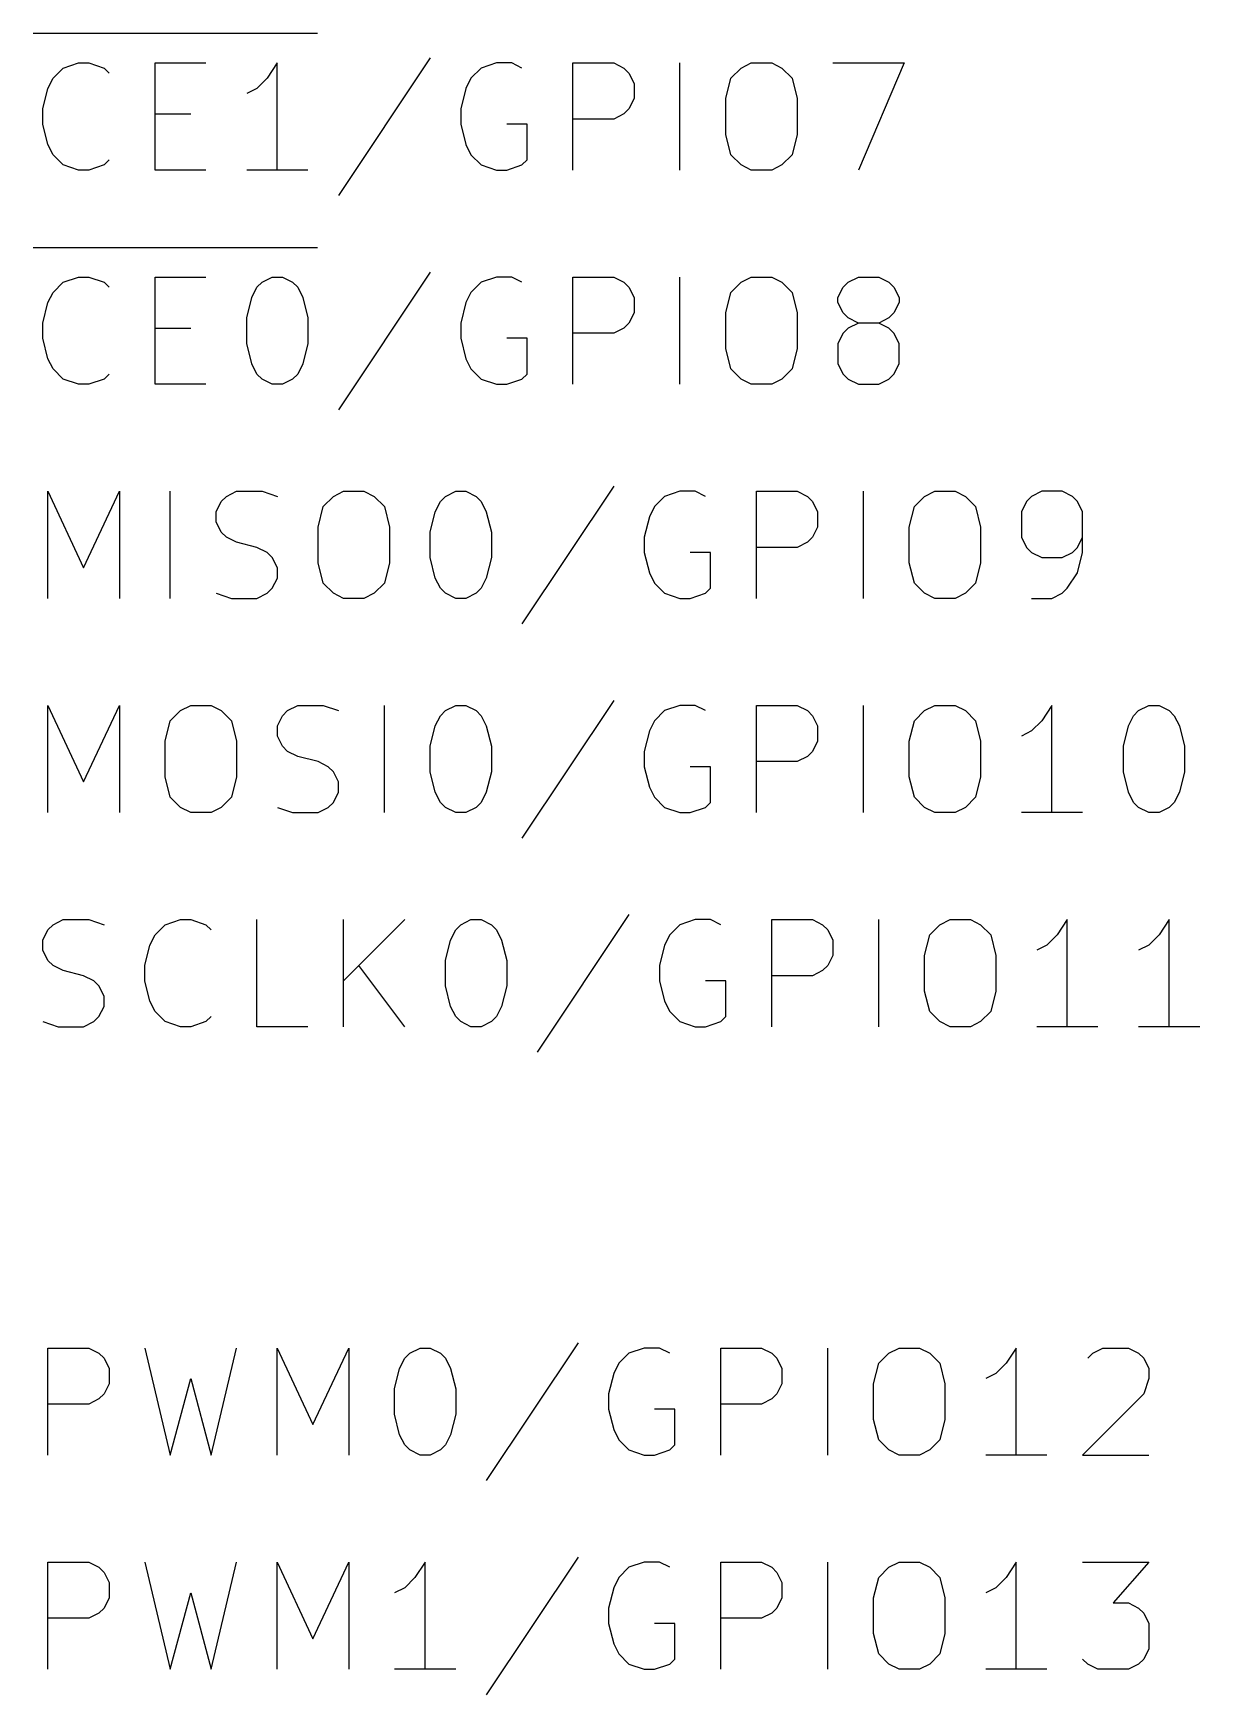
# Model space of a CAD drawing. Extents: x 0.4 to 11.3, y -7.9 to -0.4.
# Drawn here: x 6.595 to 7.14, y -3.985 to -3.209 of the extents above; entities that cross this region are included whole.
import ezdxf

# ---------------------------------------------------------------- set-up
doc = ezdxf.new("R2010")
doc.units = 0
doc.header["$MEASUREMENT"] = 0
doc.layers.add('CYAN2', color=4, linetype='CONTINUOUS')

msp = doc.modelspace()

# ---------------------------------------------------------------- linework, layer by layer
at = {"layer": 'CYAN2', "linetype": 'CONTINUOUS'}
for p, q in [((6.595, -3.20925), (6.72785, -3.20925)), ((6.60428, -3.23028), (6.60905, -3.22551)), ((6.60905, -3.22551), (6.61619, -3.22313)), ((6.61619, -3.22313), (6.62095, -3.22313)), ((6.62095, -3.22313), (6.62809, -3.22551)), ((6.62809, -3.22551), (6.63047, -3.22789)), ((6.6519, -3.27313), (6.6519, -3.22313)), ((6.6519, -3.22313), (6.67571, -3.22313)), ((6.70904, -3.22313), (6.70428, -3.23028)), ((6.70904, -3.27313), (6.70904, -3.22313)), ((6.78047, -3.22075), (6.73761, -3.28504)), ((6.80428, -3.22551), (6.79952, -3.23028)), ((6.81143, -3.22313), (6.80428, -3.22551)), ((6.81857, -3.22313), (6.81143, -3.22313)), ((6.82333, -3.22551), (6.81857, -3.22313)), ((6.84714, -3.27313), (6.84714, -3.22313)), ((6.84714, -3.22313), (6.86619, -3.22313)), ((6.86619, -3.22313), (6.87095, -3.22551)), ((6.87095, -3.22551), (6.87333, -3.22789)), ((6.89714, -3.27313), (6.89714, -3.22313)), ((6.92095, -3.23028), (6.92571, -3.22551)), ((6.92571, -3.22551), (6.93047, -3.22313)), ((6.93047, -3.22313), (6.94, -3.22313)), ((6.94, -3.22313), (6.94476, -3.22551)), ((6.94476, -3.22551), (6.94952, -3.23028)), ((6.96857, -3.22313), (7.0019, -3.22313)), ((7.0019, -3.22313), (6.98048, -3.27313)), ((6.59952, -3.24456), (6.6019, -3.23504)), ((6.6019, -3.23504), (6.60428, -3.23028)), ((6.69952, -3.23504), (6.69476, -3.23742)), ((6.70428, -3.23028), (6.69952, -3.23504)), ((6.79714, -3.23504), (6.79476, -3.24456)), ((6.79952, -3.23028), (6.79714, -3.23504)), ((6.87333, -3.22789), (6.87571, -3.23265)), ((6.87571, -3.23265), (6.87571, -3.2398)), ((6.91857, -3.2398), (6.92095, -3.23028)), ((6.94952, -3.23028), (6.9519, -3.2398)), ((6.87571, -3.2398), (6.87333, -3.24456)), ((6.91857, -3.25646), (6.91857, -3.2398)), ((6.9519, -3.2398), (6.9519, -3.25646)), ((6.59952, -3.2517), (6.59952, -3.24456)), ((6.6519, -3.24694), (6.66857, -3.24694)), ((6.79476, -3.24456), (6.79476, -3.2517)), ((6.86619, -3.24932), (6.84714, -3.24932)), ((6.87095, -3.24694), (6.86619, -3.24932)), ((6.87333, -3.24456), (6.87095, -3.24694)), ((6.6019, -3.26122), (6.59952, -3.2517)), ((6.79476, -3.2517), (6.79714, -3.26122)), ((6.82571, -3.2517), (6.81619, -3.2517)), ((6.82571, -3.26837), (6.82571, -3.2517)), ((6.92095, -3.26599), (6.91857, -3.25646)), ((6.9519, -3.25646), (6.94952, -3.26599)), ((6.60428, -3.26599), (6.6019, -3.26122)), ((6.60905, -3.27075), (6.60428, -3.26599)), ((6.79714, -3.26122), (6.79952, -3.26599)), ((6.79952, -3.26599), (6.80428, -3.27075)), ((6.92571, -3.27075), (6.92095, -3.26599)), ((6.94952, -3.26599), (6.94476, -3.27075)), ((6.61619, -3.27313), (6.60905, -3.27075)), ((6.62095, -3.27313), (6.61619, -3.27313)), ((6.62809, -3.27075), (6.62095, -3.27313)), ((6.63047, -3.26837), (6.62809, -3.27075)), ((6.67571, -3.27313), (6.6519, -3.27313)), ((6.72333, -3.27313), (6.69476, -3.27313)), ((6.80428, -3.27075), (6.81143, -3.27313)), ((6.81143, -3.27313), (6.81619, -3.27313)), ((6.81619, -3.27313), (6.82333, -3.27075)), ((6.82333, -3.27075), (6.82571, -3.26837)), ((6.93047, -3.27313), (6.92571, -3.27075)), ((6.94, -3.27313), (6.93047, -3.27313)), ((6.94476, -3.27075), (6.94, -3.27313)), ((6.595, -3.30925), (6.72785, -3.30925)), ((6.60428, -3.33028), (6.60905, -3.32551)), ((6.60905, -3.32551), (6.61619, -3.32313)), ((6.61619, -3.32313), (6.62095, -3.32313)), ((6.62095, -3.32313), (6.62809, -3.32551)), ((6.62809, -3.32551), (6.63047, -3.32789)), ((6.6519, -3.37313), (6.6519, -3.32313)), ((6.6519, -3.32313), (6.67571, -3.32313)), ((6.69714, -3.33265), (6.69952, -3.32789)), ((6.69952, -3.32789), (6.7019, -3.32551)), ((6.7019, -3.32551), (6.70666, -3.32313)), ((6.70666, -3.32313), (6.71143, -3.32313)), ((6.71143, -3.32313), (6.71619, -3.32551)), ((6.71619, -3.32551), (6.71857, -3.32789)), ((6.71857, -3.32789), (6.72095, -3.33265)), ((6.78047, -3.32075), (6.73761, -3.38504)), ((6.80428, -3.32551), (6.79952, -3.33028)), ((6.81143, -3.32313), (6.80428, -3.32551)), ((6.81857, -3.32313), (6.81143, -3.32313)), ((6.82333, -3.32551), (6.81857, -3.32313)), ((6.84714, -3.37313), (6.84714, -3.32313)), ((6.84714, -3.32313), (6.86619, -3.32313)), ((6.86619, -3.32313), (6.87095, -3.32551)), ((6.87095, -3.32551), (6.87333, -3.32789)), ((6.87333, -3.32789), (6.87571, -3.33265)), ((6.89714, -3.37313), (6.89714, -3.32313)), ((6.92095, -3.33028), (6.92571, -3.32551)), ((6.92571, -3.32551), (6.93047, -3.32313)), ((6.93047, -3.32313), (6.94, -3.32313)), ((6.94, -3.32313), (6.94476, -3.32551)), ((6.94476, -3.32551), (6.94952, -3.33028)), ((6.97095, -3.33265), (6.97333, -3.32789)), ((6.97333, -3.32789), (6.97571, -3.32551)), ((6.97571, -3.32551), (6.98048, -3.32313)), ((6.98048, -3.32313), (6.99, -3.32313)), ((6.99, -3.32313), (6.99476, -3.32551)), ((6.99476, -3.32551), (6.99714, -3.32789)), ((6.99714, -3.32789), (6.99952, -3.33265)), ((6.59952, -3.34456), (6.6019, -3.33504)), ((6.6019, -3.33504), (6.60428, -3.33028)), ((6.69476, -3.34218), (6.69714, -3.33265)), ((6.72095, -3.33265), (6.72333, -3.34218)), ((6.79714, -3.33504), (6.79476, -3.34456)), ((6.79952, -3.33028), (6.79714, -3.33504)), ((6.87571, -3.33265), (6.87571, -3.3398)), ((6.91857, -3.3398), (6.92095, -3.33028)), ((6.94952, -3.33028), (6.9519, -3.3398)), ((6.97095, -3.33504), (6.97095, -3.33265)), ((6.97333, -3.3398), (6.97095, -3.33504)), ((6.99952, -3.33504), (6.99714, -3.3398)), ((6.99952, -3.33265), (6.99952, -3.33504)), ((6.69476, -3.35408), (6.69476, -3.34218)), ((6.72333, -3.34218), (6.72333, -3.35408)), ((6.87571, -3.3398), (6.87333, -3.34456)), ((6.91857, -3.35646), (6.91857, -3.3398)), ((6.9519, -3.3398), (6.9519, -3.35646)), ((6.97571, -3.34218), (6.97333, -3.3398)), ((6.98048, -3.34456), (6.97571, -3.34218)), ((6.99476, -3.34218), (6.99, -3.34456)), ((6.99714, -3.3398), (6.99476, -3.34218)), ((6.59952, -3.3517), (6.59952, -3.34456)), ((6.6519, -3.34694), (6.66857, -3.34694)), ((6.79476, -3.34456), (6.79476, -3.3517)), ((6.86619, -3.34932), (6.84714, -3.34932)), ((6.87095, -3.34694), (6.86619, -3.34932)), ((6.87333, -3.34456), (6.87095, -3.34694)), ((6.97333, -3.34932), (6.97095, -3.35408)), ((6.97571, -3.34694), (6.97333, -3.34932)), ((6.98048, -3.34456), (6.97571, -3.34694)), ((6.99, -3.34456), (6.98048, -3.34456)), ((6.99476, -3.34694), (6.99, -3.34456)), ((6.99714, -3.34932), (6.99476, -3.34694)), ((6.99952, -3.35408), (6.99714, -3.34932)), ((6.6019, -3.36122), (6.59952, -3.3517)), ((6.69714, -3.36361), (6.69476, -3.35408)), ((6.72333, -3.35408), (6.72095, -3.36361)), ((6.79476, -3.3517), (6.79714, -3.36122)), ((6.82571, -3.3517), (6.81619, -3.3517)), ((6.82571, -3.36837), (6.82571, -3.3517)), ((6.92095, -3.36599), (6.91857, -3.35646)), ((6.9519, -3.35646), (6.94952, -3.36599)), ((6.97095, -3.35408), (6.97095, -3.36361)), ((6.99952, -3.36361), (6.99952, -3.35408)), ((6.60428, -3.36599), (6.6019, -3.36122)), ((6.60905, -3.37075), (6.60428, -3.36599)), ((6.69952, -3.36837), (6.69714, -3.36361)), ((6.72095, -3.36361), (6.71857, -3.36837)), ((6.79714, -3.36122), (6.79952, -3.36599)), ((6.79952, -3.36599), (6.80428, -3.37075)), ((6.92571, -3.37075), (6.92095, -3.36599)), ((6.94952, -3.36599), (6.94476, -3.37075)), ((6.97095, -3.36361), (6.97333, -3.36837)), ((6.99714, -3.36837), (6.99952, -3.36361)), ((6.61619, -3.37313), (6.60905, -3.37075)), ((6.62095, -3.37313), (6.61619, -3.37313)), ((6.62809, -3.37075), (6.62095, -3.37313)), ((6.63047, -3.36837), (6.62809, -3.37075)), ((6.67571, -3.37313), (6.6519, -3.37313)), ((6.7019, -3.37075), (6.69952, -3.36837)), ((6.70666, -3.37313), (6.7019, -3.37075)), ((6.71143, -3.37313), (6.70666, -3.37313)), ((6.71619, -3.37075), (6.71143, -3.37313)), ((6.71857, -3.36837), (6.71619, -3.37075)), ((6.80428, -3.37075), (6.81143, -3.37313)), ((6.81143, -3.37313), (6.81619, -3.37313)), ((6.81619, -3.37313), (6.82333, -3.37075)), ((6.82333, -3.37075), (6.82571, -3.36837)), ((6.93047, -3.37313), (6.92571, -3.37075)), ((6.94, -3.37313), (6.93047, -3.37313)), ((6.94476, -3.37075), (6.94, -3.37313)), ((6.97333, -3.36837), (6.97571, -3.37075)), ((6.97571, -3.37075), (6.98048, -3.37313)), ((6.98048, -3.37313), (6.99, -3.37313)), ((6.99, -3.37313), (6.99476, -3.37075)), ((6.99476, -3.37075), (6.99714, -3.36837)), ((6.86619, -3.42075), (6.82333, -3.48504)), ((6.6019, -3.47313), (6.6019, -3.42313)), ((6.6019, -3.42313), (6.61857, -3.45885)), ((6.61857, -3.45885), (6.63524, -3.42313)), ((6.63524, -3.42313), (6.63524, -3.47313)), ((6.65904, -3.47313), (6.65904, -3.42313)), ((6.68048, -3.43265), (6.68285, -3.42789)), ((6.68285, -3.42789), (6.68524, -3.42551)), ((6.68524, -3.42551), (6.69, -3.42313)), ((6.69, -3.42313), (6.7019, -3.42313)), ((6.7019, -3.42313), (6.70905, -3.42551)), ((6.73047, -3.43028), (6.73524, -3.42551)), ((6.73524, -3.42551), (6.74, -3.42313)), ((6.74, -3.42313), (6.74952, -3.42313)), ((6.74952, -3.42313), (6.75428, -3.42551)), ((6.75428, -3.42551), (6.75904, -3.43028)), ((6.78285, -3.43265), (6.78524, -3.42789)), ((6.78524, -3.42789), (6.78762, -3.42551)), ((6.78762, -3.42551), (6.79238, -3.42313)), ((6.79238, -3.42313), (6.79714, -3.42313)), ((6.79714, -3.42313), (6.8019, -3.42551)), ((6.8019, -3.42551), (6.80428, -3.42789)), ((6.80428, -3.42789), (6.80667, -3.43265)), ((6.89, -3.42551), (6.88524, -3.43028)), ((6.89714, -3.42313), (6.89, -3.42551)), ((6.90428, -3.42313), (6.89714, -3.42313)), ((6.90905, -3.42551), (6.90428, -3.42313)), ((6.93285, -3.47313), (6.93285, -3.42313)), ((6.93285, -3.42313), (6.9519, -3.42313)), ((6.9519, -3.42313), (6.95667, -3.42551)), ((6.95667, -3.42551), (6.95905, -3.42789)), ((6.95905, -3.42789), (6.96143, -3.43265)), ((6.98285, -3.47313), (6.98285, -3.42313)), ((7.00667, -3.43028), (7.01143, -3.42551)), ((7.01143, -3.42551), (7.01619, -3.42313)), ((7.01619, -3.42313), (7.02571, -3.42313)), ((7.02571, -3.42313), (7.03048, -3.42551)), ((7.03048, -3.42551), (7.03524, -3.43028)), ((7.05905, -3.42789), (7.05667, -3.43265)), ((7.06143, -3.42551), (7.05905, -3.42789)), ((7.06619, -3.42313), (7.06143, -3.42551)), ((7.07572, -3.42313), (7.06619, -3.42313)), ((7.08048, -3.42551), (7.07572, -3.42313)), ((7.08286, -3.42789), (7.08048, -3.42551)), ((7.08524, -3.43265), (7.08286, -3.42789)), ((6.68048, -3.43742), (6.68048, -3.43265)), ((6.72809, -3.4398), (6.73047, -3.43028)), ((6.75904, -3.43028), (6.76143, -3.4398)), ((6.78048, -3.44218), (6.78285, -3.43265)), ((6.80667, -3.43265), (6.80905, -3.44218)), ((6.88285, -3.43504), (6.88048, -3.44456)), ((6.88524, -3.43028), (6.88285, -3.43504)), ((6.96143, -3.43265), (6.96143, -3.4398)), ((7.00429, -3.4398), (7.00667, -3.43028)), ((7.03524, -3.43028), (7.03762, -3.4398)), ((7.05667, -3.43265), (7.05667, -3.44456)), ((7.08524, -3.4517), (7.08524, -3.43265)), ((6.68285, -3.44218), (6.68048, -3.43742)), ((6.68524, -3.44456), (6.68285, -3.44218)), ((6.72809, -3.45646), (6.72809, -3.4398)), ((6.76143, -3.4398), (6.76143, -3.45646)), ((6.78048, -3.45408), (6.78048, -3.44218)), ((6.80905, -3.44218), (6.80905, -3.45408)), ((6.96143, -3.4398), (6.95905, -3.44456)), ((7.00429, -3.45646), (7.00429, -3.4398)), ((7.03762, -3.4398), (7.03762, -3.45646)), ((6.69, -3.44694), (6.68524, -3.44456)), ((6.69952, -3.44932), (6.69, -3.44694)), ((6.70428, -3.4517), (6.69952, -3.44932)), ((6.70667, -3.45408), (6.70428, -3.4517)), ((6.88048, -3.44456), (6.88048, -3.4517)), ((6.88048, -3.4517), (6.88285, -3.46122)), ((6.91143, -3.4517), (6.9019, -3.4517)), ((6.91143, -3.46837), (6.91143, -3.4517)), ((6.9519, -3.44932), (6.93285, -3.44932)), ((6.95667, -3.44694), (6.9519, -3.44932)), ((6.95905, -3.44456), (6.95667, -3.44694)), ((7.05667, -3.44456), (7.05905, -3.44932)), ((7.05905, -3.44932), (7.06143, -3.4517)), ((7.06143, -3.4517), (7.06619, -3.45408)), ((7.07572, -3.45408), (7.08048, -3.4517)), ((7.08048, -3.4517), (7.08286, -3.44932)), ((7.08286, -3.44932), (7.08524, -3.44456)), ((7.08286, -3.46122), (7.08524, -3.4517)), ((6.70905, -3.45885), (6.70667, -3.45408)), ((6.70905, -3.46361), (6.70905, -3.45885)), ((6.73047, -3.46599), (6.72809, -3.45646)), ((6.76143, -3.45646), (6.75904, -3.46599)), ((6.78285, -3.46361), (6.78048, -3.45408)), ((6.80905, -3.45408), (6.80667, -3.46361)), ((7.00667, -3.46599), (7.00429, -3.45646)), ((7.03762, -3.45646), (7.03524, -3.46599)), ((7.06619, -3.45408), (7.07572, -3.45408)), ((6.70667, -3.46837), (6.70905, -3.46361)), ((6.73524, -3.47075), (6.73047, -3.46599)), ((6.75904, -3.46599), (6.75428, -3.47075)), ((6.78524, -3.46837), (6.78285, -3.46361)), ((6.80667, -3.46361), (6.80428, -3.46837)), ((6.88285, -3.46122), (6.88524, -3.46599)), ((6.88524, -3.46599), (6.89, -3.47075)), ((7.01143, -3.47075), (7.00667, -3.46599)), ((7.03524, -3.46599), (7.03048, -3.47075)), ((7.07809, -3.46837), (7.08286, -3.46122)), ((6.68048, -3.47075), (6.68762, -3.47313)), ((6.68762, -3.47313), (6.69952, -3.47313)), ((6.69952, -3.47313), (6.70428, -3.47075)), ((6.70428, -3.47075), (6.70667, -3.46837)), ((6.74, -3.47313), (6.73524, -3.47075)), ((6.74952, -3.47313), (6.74, -3.47313)), ((6.75428, -3.47075), (6.74952, -3.47313)), ((6.78762, -3.47075), (6.78524, -3.46837)), ((6.79238, -3.47313), (6.78762, -3.47075)), ((6.79714, -3.47313), (6.79238, -3.47313)), ((6.8019, -3.47075), (6.79714, -3.47313)), ((6.80428, -3.46837), (6.8019, -3.47075)), ((6.89, -3.47075), (6.89714, -3.47313)), ((6.89714, -3.47313), (6.9019, -3.47313)), ((6.9019, -3.47313), (6.90905, -3.47075)), ((6.90905, -3.47075), (6.91143, -3.46837)), ((7.01619, -3.47313), (7.01143, -3.47075)), ((7.02571, -3.47313), (7.01619, -3.47313)), ((7.03048, -3.47075), (7.02571, -3.47313)), ((7.06143, -3.47313), (7.07095, -3.47313)), ((7.07095, -3.47313), (7.07572, -3.47075)), ((7.07572, -3.47075), (7.07809, -3.46837)), ((6.86619, -3.52075), (6.82333, -3.58504)), ((6.6019, -3.57313), (6.6019, -3.52313)), ((6.6019, -3.52313), (6.61857, -3.55885)), ((6.61857, -3.55885), (6.63524, -3.52313)), ((6.63524, -3.52313), (6.63524, -3.57313)), ((6.65904, -3.53028), (6.66381, -3.52551)), ((6.66381, -3.52551), (6.66857, -3.52313)), ((6.66857, -3.52313), (6.67809, -3.52313)), ((6.67809, -3.52313), (6.68285, -3.52551)), ((6.68285, -3.52551), (6.68761, -3.53028)), ((6.70905, -3.53265), (6.71143, -3.52789)), ((6.71143, -3.52789), (6.71381, -3.52551)), ((6.71381, -3.52551), (6.71857, -3.52313)), ((6.71857, -3.52313), (6.73047, -3.52313)), ((6.73047, -3.52313), (6.73762, -3.52551)), ((6.75904, -3.57313), (6.75904, -3.52313)), ((6.78285, -3.53265), (6.78524, -3.52789)), ((6.78524, -3.52789), (6.78762, -3.52551)), ((6.78762, -3.52551), (6.79238, -3.52313)), ((6.79238, -3.52313), (6.79714, -3.52313)), ((6.79714, -3.52313), (6.8019, -3.52551)), ((6.8019, -3.52551), (6.80428, -3.52789)), ((6.80428, -3.52789), (6.80667, -3.53265)), ((6.89, -3.52551), (6.88524, -3.53028)), ((6.89714, -3.52313), (6.89, -3.52551)), ((6.90428, -3.52313), (6.89714, -3.52313)), ((6.90905, -3.52551), (6.90428, -3.52313)), ((6.93285, -3.57313), (6.93285, -3.52313)), ((6.93285, -3.52313), (6.9519, -3.52313)), ((6.9519, -3.52313), (6.95667, -3.52551)), ((6.95667, -3.52551), (6.95905, -3.52789)), ((6.95905, -3.52789), (6.96143, -3.53265)), ((6.98285, -3.57313), (6.98285, -3.52313)), ((7.00667, -3.53028), (7.01143, -3.52551)), ((7.01143, -3.52551), (7.01619, -3.52313)), ((7.01619, -3.52313), (7.02571, -3.52313)), ((7.02571, -3.52313), (7.03048, -3.52551)), ((7.03048, -3.52551), (7.03524, -3.53028)), ((7.07095, -3.52313), (7.06619, -3.53028)), ((7.07095, -3.57313), (7.07095, -3.52313)), ((7.10667, -3.53265), (7.10905, -3.52789)), ((7.10905, -3.52789), (7.11143, -3.52551)), ((7.11143, -3.52551), (7.11619, -3.52313)), ((7.11619, -3.52313), (7.12095, -3.52313)), ((7.12095, -3.52313), (7.12571, -3.52551)), ((7.12571, -3.52551), (7.12809, -3.52789)), ((7.12809, -3.52789), (7.13048, -3.53265)), ((6.65667, -3.5398), (6.65904, -3.53028)), ((6.68761, -3.53028), (6.69, -3.5398)), ((6.70905, -3.53742), (6.70905, -3.53265)), ((6.71143, -3.54218), (6.70905, -3.53742)), ((6.78048, -3.54218), (6.78285, -3.53265)), ((6.80667, -3.53265), (6.80905, -3.54218)), ((6.88285, -3.53504), (6.88048, -3.54456)), ((6.88524, -3.53028), (6.88285, -3.53504)), ((6.96143, -3.53265), (6.96143, -3.5398)), ((7.00429, -3.5398), (7.00667, -3.53028)), ((7.03524, -3.53028), (7.03762, -3.5398)), ((7.06143, -3.53504), (7.05667, -3.53742)), ((7.06619, -3.53028), (7.06143, -3.53504)), ((7.10429, -3.54218), (7.10667, -3.53265)), ((7.13048, -3.53265), (7.13286, -3.54218)), ((6.65667, -3.55646), (6.65667, -3.5398)), ((6.69, -3.5398), (6.69, -3.55646)), ((6.71381, -3.54456), (6.71143, -3.54218)), ((6.71857, -3.54694), (6.71381, -3.54456)), ((6.78048, -3.55408), (6.78048, -3.54218)), ((6.80905, -3.54218), (6.80905, -3.55408)), ((6.88048, -3.54456), (6.88048, -3.5517)), ((6.95905, -3.54456), (6.95667, -3.54694)), ((6.96143, -3.5398), (6.95905, -3.54456)), ((7.00429, -3.55646), (7.00429, -3.5398)), ((7.03762, -3.5398), (7.03762, -3.55646)), ((7.10429, -3.55408), (7.10429, -3.54218)), ((7.13286, -3.54218), (7.13286, -3.55408)), ((6.72809, -3.54932), (6.71857, -3.54694)), ((6.73285, -3.5517), (6.72809, -3.54932)), ((6.73524, -3.55408), (6.73285, -3.5517)), ((6.88048, -3.5517), (6.88285, -3.56122)), ((6.91143, -3.5517), (6.9019, -3.5517)), ((6.91143, -3.56837), (6.91143, -3.5517)), ((6.9519, -3.54932), (6.93285, -3.54932)), ((6.95667, -3.54694), (6.9519, -3.54932)), ((6.65904, -3.56599), (6.65667, -3.55646)), ((6.69, -3.55646), (6.68761, -3.56599)), ((6.73762, -3.55885), (6.73524, -3.55408)), ((6.73762, -3.56361), (6.73762, -3.55885)), ((6.78285, -3.56361), (6.78048, -3.55408)), ((6.80905, -3.55408), (6.80667, -3.56361)), ((7.00667, -3.56599), (7.00429, -3.55646)), ((7.03762, -3.55646), (7.03524, -3.56599)), ((7.10667, -3.56361), (7.10429, -3.55408)), ((7.13286, -3.55408), (7.13048, -3.56361)), ((6.66381, -3.57075), (6.65904, -3.56599)), ((6.68761, -3.56599), (6.68285, -3.57075)), ((6.73285, -3.57075), (6.73524, -3.56837)), ((6.73524, -3.56837), (6.73762, -3.56361)), ((6.78524, -3.56837), (6.78285, -3.56361)), ((6.78762, -3.57075), (6.78524, -3.56837)), ((6.80428, -3.56837), (6.8019, -3.57075)), ((6.80667, -3.56361), (6.80428, -3.56837)), ((6.88285, -3.56122), (6.88524, -3.56599)), ((6.88524, -3.56599), (6.89, -3.57075)), ((6.90905, -3.57075), (6.91143, -3.56837)), ((7.01143, -3.57075), (7.00667, -3.56599)), ((7.03524, -3.56599), (7.03048, -3.57075)), ((7.10905, -3.56837), (7.10667, -3.56361)), ((7.11143, -3.57075), (7.10905, -3.56837)), ((7.12809, -3.56837), (7.12571, -3.57075)), ((7.13048, -3.56361), (7.12809, -3.56837)), ((6.66857, -3.57313), (6.66381, -3.57075)), ((6.67809, -3.57313), (6.66857, -3.57313)), ((6.68285, -3.57075), (6.67809, -3.57313)), ((6.70905, -3.57075), (6.71619, -3.57313)), ((6.71619, -3.57313), (6.72809, -3.57313)), ((6.72809, -3.57313), (6.73285, -3.57075)), ((6.79238, -3.57313), (6.78762, -3.57075)), ((6.79714, -3.57313), (6.79238, -3.57313)), ((6.8019, -3.57075), (6.79714, -3.57313)), ((6.89, -3.57075), (6.89714, -3.57313)), ((6.89714, -3.57313), (6.9019, -3.57313)), ((6.9019, -3.57313), (6.90905, -3.57075)), ((7.01619, -3.57313), (7.01143, -3.57075)), ((7.02571, -3.57313), (7.01619, -3.57313)), ((7.03048, -3.57075), (7.02571, -3.57313)), ((7.08524, -3.57313), (7.05667, -3.57313)), ((7.11619, -3.57313), (7.11143, -3.57075)), ((7.12095, -3.57313), (7.11619, -3.57313)), ((7.12571, -3.57075), (7.12095, -3.57313)), ((6.87333, -3.62075), (6.83047, -3.68504)), ((6.59952, -3.63265), (6.6019, -3.62789)), ((6.6019, -3.62789), (6.60428, -3.62551)), ((6.60428, -3.62551), (6.60905, -3.62313)), ((6.60905, -3.62313), (6.62095, -3.62313)), ((6.62095, -3.62313), (6.62809, -3.62551)), ((6.64952, -3.63504), (6.6519, -3.63028)), ((6.6519, -3.63028), (6.65667, -3.62551)), ((6.65667, -3.62551), (6.66381, -3.62313)), ((6.66381, -3.62313), (6.66857, -3.62313)), ((6.66857, -3.62313), (6.67571, -3.62551)), ((6.67571, -3.62551), (6.67809, -3.62789)), ((6.69952, -3.67313), (6.69952, -3.62313)), ((6.74, -3.67313), (6.74, -3.62313)), ((6.76857, -3.62313), (6.74, -3.6517)), ((6.79, -3.63265), (6.79238, -3.62789)), ((6.79238, -3.62789), (6.79476, -3.62551)), ((6.79476, -3.62551), (6.79952, -3.62313)), ((6.79952, -3.62313), (6.80428, -3.62313)), ((6.80428, -3.62313), (6.80904, -3.62551)), ((6.80904, -3.62551), (6.81143, -3.62789)), ((6.81143, -3.62789), (6.81381, -3.63265)), ((6.89238, -3.63028), (6.89, -3.63504)), ((6.89714, -3.62551), (6.89238, -3.63028)), ((6.90428, -3.62313), (6.89714, -3.62551)), ((6.91143, -3.62313), (6.90428, -3.62313)), ((6.91619, -3.62551), (6.91143, -3.62313)), ((6.94, -3.67313), (6.94, -3.62313)), ((6.94, -3.62313), (6.95904, -3.62313)), ((6.95904, -3.62313), (6.96381, -3.62551)), ((6.96381, -3.62551), (6.96619, -3.62789)), ((6.96619, -3.62789), (6.96857, -3.63265)), ((6.99, -3.67313), (6.99, -3.62313)), ((7.01143, -3.6398), (7.01381, -3.63028)), ((7.01381, -3.63028), (7.01857, -3.62551)), ((7.01857, -3.62551), (7.02333, -3.62313)), ((7.02333, -3.62313), (7.03285, -3.62313)), ((7.03285, -3.62313), (7.03762, -3.62551)), ((7.03762, -3.62551), (7.04238, -3.63028)), ((7.04238, -3.63028), (7.04476, -3.6398)), ((7.07333, -3.63028), (7.06857, -3.63504)), ((7.07809, -3.62313), (7.07333, -3.63028)), ((7.07809, -3.67313), (7.07809, -3.62313)), ((7.12095, -3.63028), (7.11619, -3.63504)), ((7.12571, -3.62313), (7.12095, -3.63028)), ((7.12571, -3.67313), (7.12571, -3.62313)), ((6.59952, -3.63742), (6.59952, -3.63265)), ((6.6019, -3.64218), (6.59952, -3.63742)), ((6.64714, -3.64456), (6.64952, -3.63504)), ((6.78762, -3.64218), (6.79, -3.63265)), ((6.81381, -3.63265), (6.81619, -3.64218)), ((6.89, -3.63504), (6.88762, -3.64456)), ((6.96857, -3.63265), (6.96857, -3.6398)), ((7.06857, -3.63504), (7.06381, -3.63742)), ((7.11619, -3.63504), (7.11143, -3.63742)), ((6.60428, -3.64456), (6.6019, -3.64218)), ((6.60905, -3.64694), (6.60428, -3.64456)), ((6.64714, -3.6517), (6.64714, -3.64456)), ((6.76857, -3.67313), (6.74714, -3.64456)), ((6.78762, -3.65408), (6.78762, -3.64218)), ((6.81619, -3.64218), (6.81619, -3.65408)), ((6.88762, -3.64456), (6.88762, -3.6517)), ((6.96619, -3.64456), (6.96381, -3.64694)), ((6.96857, -3.6398), (6.96619, -3.64456)), ((7.01143, -3.65646), (7.01143, -3.6398)), ((7.04476, -3.6398), (7.04476, -3.65646)), ((6.61857, -3.64932), (6.60905, -3.64694)), ((6.62333, -3.6517), (6.61857, -3.64932)), ((6.62571, -3.65408), (6.62333, -3.6517)), ((6.64952, -3.66122), (6.64714, -3.6517)), ((6.88762, -3.6517), (6.89, -3.66122)), ((6.91857, -3.6517), (6.90904, -3.6517)), ((6.91857, -3.66837), (6.91857, -3.6517)), ((6.95904, -3.64932), (6.94, -3.64932)), ((6.96381, -3.64694), (6.95904, -3.64932)), ((6.62809, -3.65885), (6.62571, -3.65408)), ((6.62809, -3.66361), (6.62809, -3.65885)), ((6.6519, -3.66599), (6.64952, -3.66122)), ((6.79, -3.66361), (6.78762, -3.65408)), ((6.81619, -3.65408), (6.81381, -3.66361)), ((6.89, -3.66122), (6.89238, -3.66599)), ((7.01381, -3.66599), (7.01143, -3.65646)), ((7.04476, -3.65646), (7.04238, -3.66599)), ((6.62333, -3.67075), (6.62571, -3.66837)), ((6.62571, -3.66837), (6.62809, -3.66361)), ((6.65667, -3.67075), (6.6519, -3.66599)), ((6.67809, -3.66837), (6.67571, -3.67075)), ((6.79238, -3.66837), (6.79, -3.66361)), ((6.79476, -3.67075), (6.79238, -3.66837)), ((6.81143, -3.66837), (6.80904, -3.67075)), ((6.81381, -3.66361), (6.81143, -3.66837)), ((6.89238, -3.66599), (6.89714, -3.67075)), ((6.91619, -3.67075), (6.91857, -3.66837)), ((7.01857, -3.67075), (7.01381, -3.66599)), ((7.04238, -3.66599), (7.03762, -3.67075)), ((6.59952, -3.67075), (6.60667, -3.67313)), ((6.60667, -3.67313), (6.61857, -3.67313)), ((6.61857, -3.67313), (6.62333, -3.67075)), ((6.66381, -3.67313), (6.65667, -3.67075)), ((6.66857, -3.67313), (6.66381, -3.67313)), ((6.67571, -3.67075), (6.66857, -3.67313)), ((6.72333, -3.67313), (6.69952, -3.67313)), ((6.79952, -3.67313), (6.79476, -3.67075)), ((6.80428, -3.67313), (6.79952, -3.67313)), ((6.80904, -3.67075), (6.80428, -3.67313)), ((6.89714, -3.67075), (6.90428, -3.67313)), ((6.90428, -3.67313), (6.90904, -3.67313)), ((6.90904, -3.67313), (6.91619, -3.67075)), ((7.02333, -3.67313), (7.01857, -3.67075)), ((7.03285, -3.67313), (7.02333, -3.67313)), ((7.03762, -3.67075), (7.03285, -3.67313)), ((7.09238, -3.67313), (7.06381, -3.67313)), ((7.14, -3.67313), (7.11143, -3.67313)), ((6.6019, -3.87313), (6.6019, -3.82313)), ((6.6019, -3.82313), (6.62095, -3.82313)), ((6.62095, -3.82313), (6.62571, -3.82551)), ((6.64714, -3.82313), (6.65905, -3.87313)), ((6.67809, -3.87313), (6.69, -3.82313)), ((6.70904, -3.87313), (6.70904, -3.82313)), ((6.70904, -3.82313), (6.72571, -3.85885)), ((6.72571, -3.85885), (6.74238, -3.82313)), ((6.74238, -3.82313), (6.74238, -3.87313)), ((6.77095, -3.82551), (6.77571, -3.82313)), ((6.77571, -3.82313), (6.78047, -3.82313)), ((6.78047, -3.82313), (6.78523, -3.82551)), ((6.84952, -3.82075), (6.80666, -3.88504)), ((6.88047, -3.82313), (6.87333, -3.82551)), ((6.88761, -3.82313), (6.88047, -3.82313)), ((6.89238, -3.82551), (6.88761, -3.82313)), ((6.91619, -3.87313), (6.91619, -3.82313)), ((6.91619, -3.82313), (6.93523, -3.82313)), ((6.93523, -3.82313), (6.94, -3.82551)), ((6.96619, -3.87313), (6.96619, -3.82313)), ((6.99476, -3.82551), (6.99952, -3.82313)), ((6.99952, -3.82313), (7.00904, -3.82313)), ((7.00904, -3.82313), (7.01381, -3.82551)), ((7.05428, -3.82313), (7.04952, -3.83028)), ((7.05428, -3.87313), (7.05428, -3.82313)), ((7.09, -3.82551), (7.09476, -3.82313)), ((7.09476, -3.82313), (7.10667, -3.82313)), ((7.10667, -3.82313), (7.11143, -3.82551)), ((6.62571, -3.82551), (6.62809, -3.82789)), ((6.62809, -3.82789), (6.63047, -3.83265)), ((6.76619, -3.83265), (6.76857, -3.82789)), ((6.76857, -3.82789), (6.77095, -3.82551)), ((6.78523, -3.82551), (6.78761, -3.82789)), ((6.78761, -3.82789), (6.79, -3.83265)), ((6.86857, -3.83028), (6.86619, -3.83504)), ((6.87333, -3.82551), (6.86857, -3.83028)), ((6.94, -3.82551), (6.94238, -3.82789)), ((6.94238, -3.82789), (6.94476, -3.83265)), ((6.98762, -3.8398), (6.99, -3.83028)), ((6.99, -3.83028), (6.99476, -3.82551)), ((7.01381, -3.82551), (7.01857, -3.83028)), ((7.01857, -3.83028), (7.02095, -3.8398)), ((7.04952, -3.83028), (7.04476, -3.83504)), ((7.08762, -3.82789), (7.09, -3.82551)), ((7.11143, -3.82551), (7.11381, -3.82789)), ((7.11381, -3.82789), (7.11619, -3.83265)), ((6.63047, -3.8398), (6.62809, -3.84456)), ((6.63047, -3.83265), (6.63047, -3.8398)), ((6.65905, -3.87313), (6.66857, -3.83742)), ((6.66857, -3.83742), (6.67809, -3.87313)), ((6.76381, -3.84218), (6.76619, -3.83265)), ((6.79, -3.83265), (6.79238, -3.84218)), ((6.86619, -3.83504), (6.86381, -3.84456)), ((6.94476, -3.8398), (6.94238, -3.84456)), ((6.94476, -3.83265), (6.94476, -3.8398)), ((6.98762, -3.85646), (6.98762, -3.8398)), ((7.02095, -3.8398), (7.02095, -3.85646)), ((7.04476, -3.83504), (7.04, -3.83742)), ((7.11619, -3.83742), (7.11381, -3.84456)), ((7.11619, -3.83265), (7.11619, -3.83742)), ((6.62571, -3.84694), (6.62095, -3.84932)), ((6.62809, -3.84456), (6.62571, -3.84694)), ((6.76381, -3.85408), (6.76381, -3.84218)), ((6.79238, -3.84218), (6.79238, -3.85408)), ((6.86381, -3.84456), (6.86381, -3.8517)), ((6.94, -3.84694), (6.93523, -3.84932)), ((6.94238, -3.84456), (6.94, -3.84694)), ((7.11381, -3.84456), (7.08524, -3.87313)), ((6.62095, -3.84932), (6.6019, -3.84932)), ((6.76619, -3.86361), (6.76381, -3.85408)), ((6.79238, -3.85408), (6.79, -3.86361)), ((6.86381, -3.8517), (6.86619, -3.86122)), ((6.89476, -3.8517), (6.88523, -3.8517)), ((6.89476, -3.86837), (6.89476, -3.8517)), ((6.93523, -3.84932), (6.91619, -3.84932)), ((6.86619, -3.86122), (6.86857, -3.86599)), ((6.99, -3.86599), (6.98762, -3.85646)), ((7.02095, -3.85646), (7.01857, -3.86599)), ((6.76857, -3.86837), (6.76619, -3.86361)), ((6.77095, -3.87075), (6.76857, -3.86837)), ((6.77571, -3.87313), (6.77095, -3.87075)), ((6.78523, -3.87075), (6.78047, -3.87313)), ((6.78761, -3.86837), (6.78523, -3.87075)), ((6.79, -3.86361), (6.78761, -3.86837)), ((6.86857, -3.86599), (6.87333, -3.87075)), ((6.87333, -3.87075), (6.88047, -3.87313)), ((6.88523, -3.87313), (6.89238, -3.87075)), ((6.89238, -3.87075), (6.89476, -3.86837)), ((6.99476, -3.87075), (6.99, -3.86599)), ((6.99952, -3.87313), (6.99476, -3.87075)), ((7.01381, -3.87075), (7.00904, -3.87313)), ((7.01857, -3.86599), (7.01381, -3.87075)), ((6.78047, -3.87313), (6.77571, -3.87313)), ((6.88047, -3.87313), (6.88523, -3.87313)), ((7.00904, -3.87313), (6.99952, -3.87313)), ((7.06857, -3.87313), (7.04, -3.87313)), ((7.08524, -3.87313), (7.11619, -3.87313)), ((6.6019, -3.97313), (6.6019, -3.92313)), ((6.6019, -3.92313), (6.62095, -3.92313)), ((6.62095, -3.92313), (6.62571, -3.92551)), ((6.64714, -3.92313), (6.65905, -3.97313)), ((6.67809, -3.97313), (6.69, -3.92313)), ((6.70904, -3.97313), (6.70904, -3.92313)), ((6.70904, -3.92313), (6.72571, -3.95885)), ((6.72571, -3.95885), (6.74238, -3.92313)), ((6.74238, -3.92313), (6.74238, -3.97313)), ((6.77809, -3.92313), (6.77333, -3.93028)), ((6.77809, -3.97313), (6.77809, -3.92313)), ((6.84952, -3.92075), (6.80666, -3.98504)), ((6.88047, -3.92313), (6.87333, -3.92551)), ((6.88761, -3.92313), (6.88047, -3.92313)), ((6.89238, -3.92551), (6.88761, -3.92313)), ((6.91619, -3.97313), (6.91619, -3.92313)), ((6.91619, -3.92313), (6.93523, -3.92313)), ((6.93523, -3.92313), (6.94, -3.92551)), ((6.96619, -3.97313), (6.96619, -3.92313)), ((6.99476, -3.92551), (6.99952, -3.92313)), ((6.99952, -3.92313), (7.00904, -3.92313)), ((7.00904, -3.92313), (7.01381, -3.92551)), ((7.05428, -3.92313), (7.04952, -3.93028)), ((7.05428, -3.97313), (7.05428, -3.92313)), ((7.08524, -3.92313), (7.11619, -3.92313)), ((7.11619, -3.92313), (7.09952, -3.94218)), ((6.62571, -3.92551), (6.62809, -3.92789)), ((6.62809, -3.92789), (6.63047, -3.93265)), ((6.63047, -3.93265), (6.63047, -3.9398)), ((6.77333, -3.93028), (6.76857, -3.93504)), ((6.86857, -3.93028), (6.86619, -3.93504)), ((6.87333, -3.92551), (6.86857, -3.93028)), ((6.94, -3.92551), (6.94238, -3.92789)), ((6.94238, -3.92789), (6.94476, -3.93265)), ((6.94476, -3.93265), (6.94476, -3.9398)), ((6.98762, -3.9398), (6.99, -3.93028)), ((6.99, -3.93028), (6.99476, -3.92551)), ((7.01381, -3.92551), (7.01857, -3.93028)), ((7.01857, -3.93028), (7.02095, -3.9398)), ((7.04952, -3.93028), (7.04476, -3.93504)), ((6.63047, -3.9398), (6.62809, -3.94456)), ((6.65905, -3.97313), (6.66857, -3.93742)), ((6.66857, -3.93742), (6.67809, -3.97313)), ((6.76857, -3.93504), (6.76381, -3.93742)), ((6.86619, -3.93504), (6.86381, -3.94456)), ((6.94476, -3.9398), (6.94238, -3.94456)), ((6.98762, -3.95646), (6.98762, -3.9398)), ((7.02095, -3.9398), (7.02095, -3.95646)), ((7.04476, -3.93504), (7.04, -3.93742)), ((6.62571, -3.94694), (6.62095, -3.94932)), ((6.62809, -3.94456), (6.62571, -3.94694)), ((6.86381, -3.94456), (6.86381, -3.9517)), ((6.94, -3.94694), (6.93523, -3.94932)), ((6.94238, -3.94456), (6.94, -3.94694)), ((7.09952, -3.94218), (7.10667, -3.94218)), ((7.10667, -3.94218), (7.11143, -3.94456)), ((7.11143, -3.94456), (7.11381, -3.94694)), ((7.11381, -3.94694), (7.11619, -3.9517)), ((6.62095, -3.94932), (6.6019, -3.94932)), ((6.86381, -3.9517), (6.86619, -3.96122)), ((6.89476, -3.9517), (6.88523, -3.9517)), ((6.89476, -3.96837), (6.89476, -3.9517)), ((6.93523, -3.94932), (6.91619, -3.94932)), ((6.99, -3.96599), (6.98762, -3.95646)), ((7.02095, -3.95646), (7.01857, -3.96599)), ((7.11619, -3.9517), (7.11619, -3.96361)), ((6.86619, -3.96122), (6.86857, -3.96599)), ((7.11619, -3.96361), (7.11381, -3.96837)), ((6.86857, -3.96599), (6.87333, -3.97075)), ((6.87333, -3.97075), (6.88047, -3.97313)), ((6.88523, -3.97313), (6.89238, -3.97075)), ((6.89238, -3.97075), (6.89476, -3.96837)), ((6.99476, -3.97075), (6.99, -3.96599)), ((6.99952, -3.97313), (6.99476, -3.97075)), ((7.01381, -3.97075), (7.00904, -3.97313)), ((7.01857, -3.96599), (7.01381, -3.97075)), ((7.08762, -3.97075), (7.08524, -3.96837)), ((7.09238, -3.97313), (7.08762, -3.97075)), ((7.11143, -3.97075), (7.10667, -3.97313)), ((7.11381, -3.96837), (7.11143, -3.97075)), ((6.79238, -3.97313), (6.76381, -3.97313)), ((6.88047, -3.97313), (6.88523, -3.97313)), ((7.00904, -3.97313), (6.99952, -3.97313)), ((7.06857, -3.97313), (7.04, -3.97313)), ((7.10667, -3.97313), (7.09238, -3.97313))]:
    msp.add_line(p, q, dxfattribs=at)

doc.saveas('drawing.dxf')
